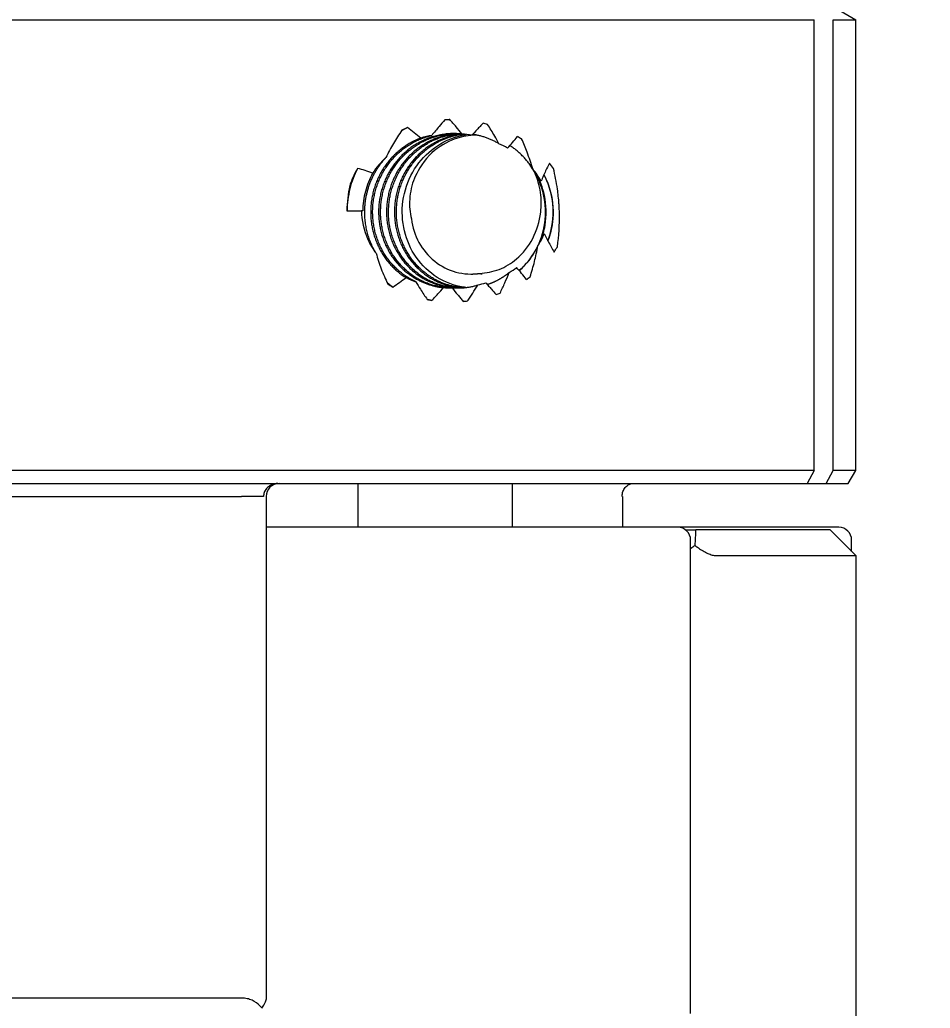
# Model space of a CAD drawing. Header units: millimetres. Extents: x 651 to 8859, y -354 to 894.
# Drawn here: x 2705.158 to 2708.697, y 69.591 to 73.433 of the extents above; entities that cross this region are included whole.
import ezdxf
from ezdxf import colors
from ezdxf.entities.mleader import LeaderData, LeaderLine
from ezdxf.math import Vec2, Vec3

# ---------------------------------------------------------------- set-up
doc = ezdxf.new("R2010")
doc.units = ezdxf.units.MM
doc.layers.get('0').update_dxf_attribs({"lineweight": 18})
for name, color, linetype, lineweight in [('cienka', 7, 'Continuous', 9), ('Widoczne (ISO)', 7, 'Continuous', 18), ('Widoczne wąskie (ISO)', 7, 'Continuous', 9)]:
    doc.layers.add(name, color=color, linetype=linetype, lineweight=lineweight)
doc.styles.get("Standard").update_dxf_attribs({"font": 'tahoma.ttf'})
doc.dimstyles.new('5', dxfattribs={"dimtxt": 3, "dimasz": 2.5, "dimexe": 0.18, "dimexo": 0.0625, "dimgap": 0.09, "dimtad": 0, "dimtih": 1, "dimtoh": 1, "dimdec": 0, "dimlfac": 5, "dimzin": 0, "dimdsep": 46, "dimtxsty": 'Standard', "dimcen": 0.09, "dimadec": 0, "dimazin": 0, "dimtfac": 1, "dimtdec": 0, "dimtofl": 0, "dimtmove": 0, "dimatfit": 3, "dimfxl": 1, "dimtolj": 1, "dimtzin": 0, "dimarcsym": 0})

# ---------------------------------------------------------------- blocks, each defined once
blk = doc.blocks.new('_Dot')
at = {"color": 0, "linetype": 'ByBlock', "lineweight": -2}
blk.add_line((-0.5, 0), (-1, 0), dxfattribs=at)
at = {"color": 0, "linetype": 'ByBlock', "const_width": 0.5}
blk.add_lwpolyline([(-0.25, 0, 1), (0.25, 0, 1)], format="xyb", close=True, dxfattribs=at)
blk = doc.blocks.new('*D304')
at = {"layer": 'cienka', "color": 0, "lineweight": -2, "transparency": 16777216}
for p, q in [((2596.9079, 83.3381), (2596.9079, 30.8383)), ((2717.7079, 83.3381), (2717.7079, 30.8383)), ((2599.4079, 31.0183), (2653.9761, 31.0183)), ((2715.2079, 31.0183), (2660.6396, 31.0183))]:
    blk.add_line(p, q, dxfattribs=at)
at = {"layer": 'cienka', "color": 0, "transparency": 16777216}
for points in [[(2599.4079, 31.435), (2599.4079, 30.6017), (2596.9079, 31.0183)], [(2715.2079, 31.435), (2715.2079, 30.6017), (2717.7079, 31.0183)]]:
    blk.add_solid(points, dxfattribs=at)
at = {"layer": 'Defpoints', "color": 0, "transparency": 16777216}
for p in [(2596.9079, 83.4006), (2717.7079, 83.4006), (2717.7079, 31.0183)]:
    blk.add_point(p, dxfattribs=at)
at = {"layer": 'cienka', "color": 0, "transparency": 16777216, "insert": (2657.3079, 31.0183), "char_height": 3, "attachment_point": 5}
blk.add_mtext('\\A1;604', dxfattribs=at)

msp = doc.modelspace()

# ---------------------------------------------------------------- linework, layer by layer
at = {"layer": 'Widoczne (ISO)'}
for p, q in [((2708.3079, 73.4906), (2708.4079, 73.4329)), ((2703.4079, 73.4329), (2708.2465, 73.4329)), ((2708.2465, 71.6806), (2708.2465, 73.4329)), ((2708.3205, 73.4329), (2708.4079, 73.4329)), ((2708.3205, 71.6806), (2708.3205, 73.4329)), ((2708.4079, 71.6806), (2708.4079, 73.4329)), ((2706.4289, 72.6906), (2706.4866, 72.6906)), ((2706.4914, 72.6906), (2706.4866, 72.6906)), ((2706.9124, 72.4447), (2706.913, 72.4447)), ((2708.2465, 71.6806), (2703.4079, 71.6806)), ((2708.2465, 71.6806), (2708.219, 71.6306)), ((2708.293, 71.6306), (2708.3205, 71.6806)), ((2708.4079, 71.6806), (2708.3205, 71.6806)), ((2708.379, 71.6306), (2708.4079, 71.6806)), ((2703.4367, 71.6306), (2708.219, 71.6306)), ((2706.472, 71.6306), (2706.472, 71.4606)), ((2707.072, 71.6306), (2707.072, 71.4606)), ((2708.219, 71.6306), (2708.293, 71.6306)), ((2708.293, 71.6306), (2708.379, 71.6306)), ((2704.3524, 71.5806), (2706.0206, 71.5806)), ((2706.1056, 71.5806), (2706.0206, 71.5806)), ((2706.1161, 71.5806), (2706.1161, 69.6255)), ((2707.5011, 71.5806), (2707.4997, 71.5806)), ((2707.5011, 71.5806), (2707.5011, 71.4606)), ((2706.1869, 71.4606), (2706.1161, 71.4606)), ((2707.7161, 71.4606), (2706.1869, 71.4606)), ((2708.3419, 71.4606), (2707.7161, 71.4606)), ((2707.7461, 71.4506), (2707.7867, 71.4506)), ((2708.3079, 71.4506), (2707.7867, 71.4506)), ((2708.3079, 71.4506), (2708.4079, 71.3506)), ((2707.7661, 69.5706), (2707.7661, 71.4106)), ((2708.3919, 71.3666), (2708.3919, 71.4106)), ((2707.865, 71.3506), (2708.4079, 71.3506)), ((2708.4079, 71.3506), (2708.4079, 69.4006)), ((2706.0206, 69.6306), (2704.3524, 69.6306))]:
    msp.add_line(p, q, dxfattribs=at)
for centre, start, end in [((2706.1661, 71.5806), 90, 180), ((2707.7161, 71.4106), 0, 90), ((2708.3419, 71.4106), 0, 90)]:
    msp.add_arc(centre, 0.05, start, end, dxfattribs=at)
for centre, major_axis, ratio, start_param, end_param in [((2706.8753, 72.6249), (-0.4485, 0.1489), 0.875334, 5.0926, 5.134591), ((2706.8803, 72.7164), (-0.4062, 0.0859), 0.780122, 4.640298, 4.683731), ((2706.7912, 72.5905), (-0.176, -0.4207), 0.925099, 3.865054, 3.919683), ((2704.794, 74.6252), (-2.8895, 0.2103), 0.919492, 2.533149, 2.554716), ((2706.9146, 72.7686), (-0.3551, 0.1068), 0.713978, 4.359176, 4.410439), ((2706.9124, 72.6906), (0, 0.3), 0.951346, 5.239784, 5.336155), ((2706.9124, 72.6906), (0, -0.2459), 0.951346, 4.841513, 6.426184), ((2704.6942, 70.7394), (3.0225, 0.2157), 0.918299, 0.572303, 0.59318), ((2706.9173, 72.6132), (-0.3529, -0.1102), 0.715416, 1.972378, 2.02095), ((2706.7829, 72.7576), (0.128, -0.3961), 0.936306, 5.432831, 5.490458), ((2706.7976, 72.9099), (0.2475, -0.468), 0.909841, 6.04604, 6.113692), ((2706.886, 72.7846), (-0.4416, -0.2211), 0.882613, 0.852035, 0.891194), ((2706.8715, 72.7145), (-0.4361, -0.0972), 0.837676, 1.409087, 1.446538), ((2706.8919, 72.6388), (-0.3852, -0.0916), 0.747561, 1.701014, 1.742318), ((2702.81, 70.7882), (4.9534, 0.9641), 0.508046, 6.142517, 6.165702)]:
    msp.add_ellipse(centre, major_axis=major_axis, ratio=ratio, start_param=start_param, end_param=end_param, dxfattribs=at)
for points, knots in [([(2706.8105, 73.044), (2706.8031, 73.0355), (2706.7957, 73.0269), (2706.7884, 73.0182), (2706.7835, 73.0125), (2706.7787, 73.0067), (2706.7739, 73.0009), (2706.7691, 72.9951), (2706.7643, 72.9893), (2706.7596, 72.9834)], [0, 0, 0, 0, 0.0001746976, 0.0001746976, 0.0001746976, 0.0002908358, 0.0002908358, 0.0002908358, 0.0004069953, 0.0004069953, 0.0004069953, 0.0004069953]), ([(2706.8778, 72.9888), (2706.8701, 72.9983), (2706.8622, 73.0078), (2706.8543, 73.0171), (2706.8503, 73.0217), (2706.8462, 73.0263), (2706.8422, 73.0309), (2706.8381, 73.0355), (2706.834, 73.0401), (2706.8299, 73.0447)], [0, 0, 0, 0, 0.0001903032, 0.0001903032, 0.0001903032, 0.0002855085, 0.0002855085, 0.0002855085, 0.0003807289, 0.0003807289, 0.0003807289, 0.0003807289]), ([(2706.9589, 73.0307), (2706.9551, 73.0266), (2706.9514, 73.0225), (2706.9476, 73.0185), (2706.9438, 73.0144), (2706.94, 73.0103), (2706.9362, 73.0063), (2706.9291, 72.9988), (2706.9221, 72.9913), (2706.915, 72.9839)], [0, 0, 0, 0, 0.0000873466, 0.0000873466, 0.0000873466, 0.0001746932, 0.0001746932, 0.0001746932, 0.0003357467, 0.0003357467, 0.0003357467, 0.0003357467]), ([(2706.6434, 73.0044), (2706.6319, 72.9872), (2706.621, 72.9698), (2706.6004, 72.9343), (2706.5906, 72.9162), (2706.5816, 72.8976)], [0, 0, 0, 0, 0.03145742, 0.03145742, 0.06321692, 0.06321692, 0.06321692, 0.06321692]), ([(2706.7177, 72.9732), (2706.7092, 72.9801), (2706.7005, 72.987), (2706.6831, 73.0004), (2706.6743, 73.0071), (2706.6655, 73.0136)], [0, 0, 0, 0, 0.01706001, 0.01706001, 0.0341204, 0.0341204, 0.0341204, 0.0341204]), ([(2707.0208, 72.9512), (2707.0154, 72.9612), (2707.0099, 72.9711), (2707.0042, 72.9809), (2706.9997, 72.9885), (2706.9952, 72.9962), (2706.9906, 73.0037), (2706.9859, 73.0113), (2706.9812, 73.0188), (2706.9764, 73.0262)], [0, 0, 0, 0, 0.0001747184, 0.0001747184, 0.0001747184, 0.000311878, 0.000311878, 0.000311878, 0.000449107, 0.000449107, 0.000449107, 0.000449107]), ([(2706.8921, 72.3924), (2706.8844, 72.3933), (2706.8768, 72.3945), (2706.8336, 72.4035), (2706.7997, 72.4182), (2706.7384, 72.4612), (2706.7118, 72.4893), (2706.6715, 72.5537), (2706.6577, 72.5889), (2706.6431, 72.6644), (2706.643, 72.704), (2706.6574, 72.782), (2706.672, 72.8195), (2706.7134, 72.8852), (2706.7395, 72.9131), (2706.8014, 72.9583), (2706.837, 72.9747), (2706.881, 72.9848), (2706.8874, 72.9861), (2706.8938, 72.9871)], [-22.3883591, -22.3883591, -22.3883591, -22.3883591, -22.3760103, -22.3760103, -22.3176617, -22.3176617, -22.2579443, -22.2579443, -22.2009276, -22.2009276, -22.1419302, -22.1419302, -22.0821203, -22.0821203, -22.024592, -22.024592, -21.9648097, -21.9648097, -21.9547308, -21.9547308, -21.9547308, -21.9547308]), ([(2706.9348, 72.9846), (2706.9257, 72.9845), (2706.9177, 72.984), (2706.886, 72.981), (2706.8615, 72.9749), (2706.8056, 72.9518), (2706.776, 72.9317), (2706.7189, 72.8734), (2706.7016, 72.8393), (2706.6819, 72.7912), (2706.6756, 72.7636), (2706.6723, 72.7097), (2706.6745, 72.6839), (2706.6804, 72.6589)], [-0.1710945, -0.1710945, -0.1710945, -0.1710945, -0.1656319, -0.1656319, -0.1453628, -0.1453628, -0.1171263, -0.1171263, -0.0809868, -0.0809868, -0.0385902, -0.0385902, 0, 0, 0, 0]), ([(2707.1525, 72.8532), (2707.1492, 72.8642), (2707.1457, 72.8751), (2707.142, 72.8859), (2707.1383, 72.8968), (2707.1344, 72.9075), (2707.1303, 72.9182), (2707.1269, 72.9268), (2707.1235, 72.9355), (2707.1199, 72.944), (2707.1164, 72.9526), (2707.1127, 72.9611), (2707.1089, 72.9695)], [0, 0, 0, 0, 0.0001747382, 0.0001747382, 0.0001747382, 0.0003494605, 0.0003494605, 0.0003494605, 0.0004914221, 0.0004914221, 0.0004914221, 0.0006334934, 0.0006334934, 0.0006334934, 0.0006334934]), ([(2706.5816, 72.8976), (2706.5717, 72.8885), (2706.5623, 72.8788), (2706.5537, 72.8687), (2706.545, 72.8585), (2706.5371, 72.8477), (2706.5298, 72.8364)], [0.0042864794, 0.0042864794, 0.0042864794, 0.0042864794, 0.0044902562, 0.0044902562, 0.0044902562, 0.004694033, 0.004694033, 0.004694033, 0.004694033]), ([(2707.2173, 72.8756), (2707.2121, 72.8657), (2707.2071, 72.8557), (2707.2022, 72.8455), (2707.1991, 72.839), (2707.1961, 72.8324), (2707.1932, 72.8257), (2707.1903, 72.8191), (2707.1875, 72.8123), (2707.1849, 72.8055)], [0, 0, 0, 0, 0.0001747272, 0.0001747272, 0.0001747272, 0.000286719, 0.000286719, 0.000286719, 0.0003989361, 0.0003989361, 0.0003989361, 0.0003989361]), ([(2706.4713, 72.8553), (2706.4582, 72.83), (2706.4481, 72.8032), (2706.4343, 72.7477), (2706.4306, 72.7192), (2706.4303, 72.6906)], [-0.0858245, -0.0858245, -0.0858245, -0.0858245, -0.04291241, -0.04291241, 0, 0, 0, 0]), ([(2706.4713, 72.8553), (2706.467, 72.8482), (2706.463, 72.8409), (2706.4593, 72.8335), (2706.4557, 72.8263), (2706.4524, 72.8189), (2706.4493, 72.8115), (2706.4462, 72.804), (2706.4434, 72.7963), (2706.4409, 72.7886)], [0, 0, 0, 0, 0.0001250895, 0.0001250895, 0.0001250895, 0.0002464508, 0.0002464508, 0.0002464508, 0.0003685141, 0.0003685141, 0.0003685141, 0.0003685141]), ([(2706.5298, 72.8364), (2706.5201, 72.8401), (2706.5103, 72.8436), (2706.4908, 72.8499), (2706.4811, 72.8527), (2706.4713, 72.8553)], [0, 0, 0, 0, 0.01602246, 0.01602246, 0.03158686, 0.03158686, 0.03158686, 0.03158686]), ([(2706.5298, 72.8364), (2706.5177, 72.8142), (2706.5082, 72.7905), (2706.4952, 72.7413), (2706.4918, 72.716), (2706.4914, 72.6906)], [0, 0, 0, 0, 0.0381644, 0.0381644, 0.07632924, 0.07632924, 0.07632924, 0.07632924]), ([(2706.9457, 72.4472), (2706.9715, 72.4482), (2706.997, 72.4534), (2707.0458, 72.4723), (2707.0687, 72.4859), (2707.1153, 72.5252), (2707.1361, 72.5519), (2707.1686, 72.6147), (2707.1791, 72.649), (2707.1863, 72.71), (2707.1859, 72.7357), (2707.1784, 72.789), (2707.1705, 72.8161), (2707.159, 72.8416)], [-0.2714295, -0.2714295, -0.2714295, -0.2714295, -0.2300659, -0.2300659, -0.188081, -0.188081, -0.1344015, -0.1344015, -0.0807917, -0.0807917, -0.0423106, -0.0423106, 0, 0, 0, 0]), ([(2707.159, 72.8416), (2707.1769, 72.8103), (2707.1893, 72.776), (2707.2021, 72.7035), (2707.202, 72.6659), (2707.1884, 72.5907), (2707.1741, 72.554), (2707.1385, 72.4976), (2707.1203, 72.4763), (2707.0996, 72.4581)], [-22.7207851, -22.7207851, -22.7207851, -22.7207851, -22.666438, -22.666438, -22.6104459, -22.6104459, -22.5512066, -22.5512066, -22.5078431, -22.5078431, -22.5078431, -22.5078431]), ([(2707.1849, 72.8055), (2707.1803, 72.814), (2707.1752, 72.8223), (2707.1698, 72.8303), (2707.1644, 72.8382), (2707.1586, 72.8459), (2707.1525, 72.8532)], [0.0006040222, 0.0006040222, 0.0006040222, 0.0006040222, 0.0007546358, 0.0007546358, 0.0007546358, 0.0009052493, 0.0009052493, 0.0009052493, 0.0009052493]), ([(2707.248, 72.5505), (2707.254, 72.5935), (2707.2567, 72.6365), (2707.2557, 72.687), (2707.2555, 72.6939), (2707.2552, 72.7013), (2707.2552, 72.7016), (2707.2551, 72.7022), (2707.2551, 72.7023), (2707.2551, 72.7025), (2707.2551, 72.7026), (2707.2551, 72.7028), (2707.2551, 72.7029), (2707.2551, 72.7031), (2707.2551, 72.7032), (2707.2551, 72.7036), (2707.2551, 72.7039), (2707.2548, 72.7091), (2707.2545, 72.7141), (2707.2528, 72.7378), (2707.2508, 72.7565), (2707.2442, 72.8022), (2707.2389, 72.8289), (2707.2325, 72.8554)], [0, 0, 0, 0, 0.0654937, 0.0654937, 0.0756119, 0.0756119, 0.076148, 0.076148, 0.0763509, 0.0763509, 0.0764896, 0.0764896, 0.0766248, 0.0766248, 0.0767866, 0.0767866, 0.077185, 0.077185, 0.0843992, 0.0843992, 0.1117723, 0.1117723, 0.1516817, 0.1516817, 0.1516817, 0.1516817]), ([(2707.1833, 72.5728), (2707.1909, 72.5924), (2707.1965, 72.6128), (2707.2064, 72.6725), (2707.2055, 72.7122), (2707.1911, 72.7803), (2707.1807, 72.8087), (2707.1665, 72.835)], [-0.2571368, -0.2571368, -0.2571368, -0.2571368, -0.2250408, -0.2250408, -0.1659399, -0.1659399, -0.1207213, -0.1207213, -0.1207213, -0.1207213]), ([(2707.1956, 72.8311), (2707.2067, 72.8097), (2707.2154, 72.787), (2707.2311, 72.7255), (2707.2336, 72.6859), (2707.2258, 72.6221), (2707.2198, 72.5977), (2707.2109, 72.5745)], [-21.7683776, -21.7683776, -21.7683776, -21.7683776, -21.7319355, -21.7319355, -21.6730841, -21.6730841, -21.6351005, -21.6351005, -21.6351005, -21.6351005]), ([(2707.2112, 72.574), (2707.2165, 72.5881), (2707.2209, 72.6026), (2707.2324, 72.6543), (2707.2339, 72.6927), (2707.2234, 72.7659), (2707.2123, 72.8001), (2707.1958, 72.8316)], [13.6894375, 13.6894375, 13.6894375, 13.6894375, 13.7124778, 13.7124778, 13.7698712, 13.7698712, 13.8237303, 13.8237303, 13.8237303, 13.8237303]), ([(2706.4866, 72.6906), (2706.4866, 72.6536), (2706.495, 72.6145), (2706.52, 72.5599), (2706.531, 72.5418), (2706.5435, 72.5252)], [0, 0, 0, 0, 0.05557607, 0.05557607, 0.0856966, 0.0856966, 0.0856966, 0.0856966]), ([(2707.1718, 72.554), (2707.1768, 72.5614), (2707.1814, 72.5691), (2707.1856, 72.5771), (2707.1899, 72.5851), (2707.1938, 72.5934), (2707.1972, 72.6019)], [0.0101733408, 0.0101733408, 0.0101733408, 0.0101733408, 0.0103129203, 0.0103129203, 0.0103129203, 0.0104524998, 0.0104524998, 0.0104524998, 0.0104524998]), ([(2707.1972, 72.6019), (2707.202, 72.5917), (2707.2071, 72.5817), (2707.2124, 72.5718), (2707.2161, 72.5647), (2707.2199, 72.5578), (2707.2237, 72.5508), (2707.2276, 72.5439), (2707.2314, 72.537), (2707.2354, 72.5301)], [0, 0, 0, 0, 0.0001747569, 0.0001747569, 0.0001747569, 0.00029894, 0.00029894, 0.00029894, 0.0004231765, 0.0004231765, 0.0004231765, 0.0004231765]), ([(2707.0998, 72.4578), (2707.1071, 72.4641), (2707.114, 72.4708), (2707.1414, 72.5002), (2707.1587, 72.5259), (2707.1718, 72.554)], [14.56476216, 14.56476216, 14.56476216, 14.56476216, 14.57989399, 14.57989399, 14.62741372, 14.62741372, 14.62741372, 14.62741372]), ([(2707.1419, 72.4339), (2707.1483, 72.4534), (2707.1541, 72.4732), (2707.1641, 72.5133), (2707.1684, 72.5335), (2707.1718, 72.554)], [0, 0, 0, 0, 0.03128356, 0.03128356, 0.0625758, 0.0625758, 0.0625758, 0.0625758]), ([(2707.2354, 72.5301), (2707.2393, 72.5359), (2707.243, 72.5419), (2707.247, 72.5488), (2707.2475, 72.5496), (2707.248, 72.5505)], [-0.08618418, -0.08618418, -0.08618418, -0.08618418, -0.07551771, -0.07551771, -0.07405241, -0.07405241, -0.07405241, -0.07405241]), ([(2706.5435, 72.5252), (2706.5491, 72.5046), (2706.5557, 72.4845), (2706.5709, 72.4448), (2706.5794, 72.4254), (2706.5887, 72.4063)], [0, 0, 0, 0, 0.03201029, 0.03201029, 0.06401464, 0.06401464, 0.06401464, 0.06401464]), ([(2706.6086, 72.3943), (2706.6173, 72.4002), (2706.6259, 72.4062), (2706.6429, 72.4184), (2706.6513, 72.4246), (2706.6596, 72.4309)], [0, 0, 0, 0, 0.01616202, 0.01616202, 0.03232373, 0.03232373, 0.03232373, 0.03232373]), ([(2706.6973, 72.4148), (2706.7032, 72.405), (2706.7092, 72.3952), (2706.7154, 72.3856), (2706.7197, 72.3788), (2706.7241, 72.3721), (2706.7286, 72.3655), (2706.733, 72.3588), (2706.7375, 72.3522), (2706.7421, 72.3457)], [0, 0, 0, 0, 0.0001747221, 0.0001747221, 0.0001747221, 0.0002969711, 0.0002969711, 0.0002969711, 0.0004192721, 0.0004192721, 0.0004192721, 0.0004192721]), ([(2707.0251, 72.3708), (2707.0316, 72.3838), (2707.0379, 72.3972), (2707.0498, 72.4237), (2707.0554, 72.4372), (2707.0607, 72.4508)], [0, 0, 0, 0, 0.02246156, 0.02246156, 0.04520366, 0.04520366, 0.04520366, 0.04520366]), ([(2706.7603, 72.3425), (2706.7642, 72.3466), (2706.768, 72.3507), (2706.7719, 72.3548), (2706.7757, 72.3589), (2706.7796, 72.3631), (2706.7834, 72.3673), (2706.7907, 72.3754), (2706.7979, 72.3836), (2706.8051, 72.3919)], [0, 0, 0, 0, 0.0000873481, 0.0000873481, 0.0000873481, 0.0001746964, 0.0001746964, 0.0001746964, 0.0003437473, 0.0003437473, 0.0003437473, 0.0003437473]), ([(2706.8051, 72.3919), (2706.8163, 72.391), (2706.8273, 72.3906), (2706.8385, 72.3906), (2706.839, 72.3906), (2706.8394, 72.3906)], [0.23631471, 0.23631471, 0.23631471, 0.23631471, 0.25377609, 0.25377609, 0.25446189, 0.25446189, 0.25446189, 0.25446189]), ([(2706.8394, 72.3906), (2706.8463, 72.3818), (2706.8534, 72.373), (2706.8604, 72.3643), (2706.8639, 72.3599), (2706.8675, 72.3556), (2706.871, 72.3513), (2706.8746, 72.3469), (2706.8781, 72.3426), (2706.8817, 72.3383)], [0, 0, 0, 0, 0.0001736985, 0.0001736985, 0.0001736985, 0.0002605661, 0.0002605661, 0.0002605661, 0.0003474377, 0.0003474377, 0.0003474377, 0.0003474377]), ([(2706.8983, 72.34), (2706.9018, 72.345), (2706.9052, 72.3501), (2706.9086, 72.3552), (2706.912, 72.3603), (2706.9154, 72.3655), (2706.9187, 72.3706), (2706.9253, 72.381), (2706.9318, 72.3914), (2706.9381, 72.402)], [0, 0, 0, 0, 0.000094746, 0.000094746, 0.000094746, 0.0001894926, 0.0001894926, 0.0001894926, 0.0003792318, 0.0003792318, 0.0003792318, 0.0003792318]), ([(2706.9697, 72.4106), (2706.9734, 72.4064), (2706.9771, 72.4023), (2706.9808, 72.3981), (2706.9845, 72.3939), (2706.9882, 72.3898), (2706.9918, 72.3856), (2706.9978, 72.3788), (2707.0038, 72.372), (2707.0098, 72.3652)], [0, 0, 0, 0, 0.0000873465, 0.0000873465, 0.0000873465, 0.0001746931, 0.0001746931, 0.0001746931, 0.0003174295, 0.0003174295, 0.0003174295, 0.0003174295]), ([(2706.1608, 71.6306), (2706.159, 71.6306), (2706.1571, 71.6305), (2706.1477, 71.6296), (2706.1404, 71.6274), (2706.1275, 71.6206), (2706.1219, 71.6162), (2706.1134, 71.6064), (2706.1103, 71.6012), (2706.1065, 71.5907), (2706.1056, 71.5857), (2706.1056, 71.5806)], [-0.12316731, -0.12316731, -0.12316731, -0.12316731, -0.12039128, -0.12039128, -0.10899704, -0.10899704, -0.09853825, -0.09853825, -0.08948461, -0.08948461, -0.08183162, -0.08183162, -0.08183162, -0.08183162]), ([(2707.4997, 71.5806), (2707.4997, 71.5811), (2707.4998, 71.5817), (2707.4999, 71.5881), (2707.501, 71.5938), (2707.505, 71.6053), (2707.5082, 71.6108), (2707.5161, 71.6205), (2707.5211, 71.6245), (2707.5313, 71.6294), (2707.5364, 71.6306), (2707.5414, 71.6306)], [-0.08183162, -0.08183162, -0.08183162, -0.08183162, -0.08104691, -0.08104691, -0.07219109, -0.07219109, -0.06205689, -0.06205689, -0.05067485, -0.05067485, -0.04049558, -0.04049558, -0.04049558, -0.04049558]), ([(2707.7832, 71.3899), (2707.7875, 71.3865), (2707.7918, 71.3833), (2707.8076, 71.3722), (2707.8205, 71.3645), (2707.8387, 71.3563), (2707.8446, 71.3542), (2707.8556, 71.3513), (2707.8606, 71.3506), (2707.865, 71.3506)], [-0.32296501, -0.32296501, -0.32296501, -0.32296501, -0.31511574, -0.31511574, -0.29388945, -0.29388945, -0.28327631, -0.28327631, -0.27266316, -0.27266316, -0.27266316, -0.27266316]), ([(2706.0991, 69.5913), (2706.0967, 69.5947), (2706.0941, 69.5979), (2706.0836, 69.609), (2706.0733, 69.6168), (2706.055, 69.6249), (2706.0484, 69.627), (2706.0347, 69.6299), (2706.0276, 69.6306), (2706.0206, 69.6306)], [-0.32296501, -0.32296501, -0.32296501, -0.32296501, -0.31511574, -0.31511574, -0.29388945, -0.29388945, -0.28327631, -0.28327631, -0.27266316, -0.27266316, -0.27266316, -0.27266316]), ([(2706.0991, 69.5913), (2706.1028, 69.5967), (2706.106, 69.6017), (2706.1125, 69.6129), (2706.1153, 69.6193), (2706.116, 69.6244), (2706.1161, 69.625), (2706.116, 69.6255)], [-0.32544141, -0.32544141, -0.32544141, -0.32544141, -0.31315514, -0.31315514, -0.29487889, -0.29487889, -0.29228759, -0.29228759, -0.29228759, -0.29228759])]:
    msp.add_open_spline(points, degree=3, knots=knots, dxfattribs=at)
for points, weights in [([(2706.8299, 73.0447), (2706.82, 73.0445), (2706.8102, 73.0437)], [0.933098373246, 0.933356796001, 0.93439473626]), ([(2706.6655, 73.0136), (2706.6531, 73.0078), (2706.6411, 73.0011)], [0.975885903998, 0.984278823772, 0.994314753606]), ([(2707.0208, 72.9512), (2706.973, 72.9794), (2706.9185, 72.9875)], [0.998549386026, 0.950783097011, 0.937831177939]), ([(2707.1525, 72.8532), (2707.1173, 72.9087), (2707.0632, 72.9441)], [0.933572905217, 0.938639018334, 0.989519750823]), ([(2706.9438, 72.447), (2706.9496, 72.4461), (2706.9554, 72.4456)], [0.968445372111, 0.973264966322, 0.978740127505]), ([(2706.5862, 72.4114), (2706.5971, 72.4024), (2706.6086, 72.3943)], [0.968359419925, 0.976276991768, 0.985968078873]), ([(2706.7413, 72.3469), (2706.7507, 72.3444), (2706.7603, 72.3425)], [0.946912664573, 0.943538825485, 0.940983894365])]:
    msp.add_rational_spline(points, weights, degree=2, dxfattribs=at)
for points, weights, knots in [([(2706.8778, 72.9888), (2706.7832, 72.9995), (2706.7008, 72.9504), (2706.5556, 72.8638), (2706.553, 72.6906), (2706.5504, 72.5174), (2706.6906, 72.4308), (2706.7438, 72.3979), (2706.8051, 72.3919)], [0.935808861146, 0.919326681526, 1, 0.866025403784, 1, 0.866025403784, 1, 0.944475312187, 0.934974139933], [0.88664872, 0.88664872, 0.88664872, 0.89166667, 0.89166667, 0.9, 0.9, 0.90833333, 0.90833333, 0.91178702, 0.91178702, 0.91178702]), ([(2706.8384, 72.3906), (2706.7633, 72.3906), (2706.6983, 72.4308), (2706.5581, 72.5174), (2706.5607, 72.6906), (2706.5633, 72.8638), (2706.7085, 72.9504), (2706.7742, 72.9895), (2706.85, 72.9906)], [0.933012701892, 0.933012701892, 1, 0.866025403784, 1, 0.866025403784, 1, 0.934669847149, 0.933053696685], [0.1375, 0.1375, 0.1375, 0.14166667, 0.14166667, 0.15, 0.15, 0.15833333, 0.15833333, 0.16239692, 0.16239692, 0.16239692]), ([(2706.8615, 72.9902), (2706.792, 72.9864), (2706.7317, 72.9504), (2706.5864, 72.8638), (2706.5838, 72.6906), (2706.5813, 72.5174), (2706.7214, 72.4308), (2706.8241, 72.3673), (2706.9381, 72.402)], [0.933669484618, 0.939645657513, 1, 0.866025403784, 1, 0.866025403784, 1, 0.898180359606, 0.951124972478], [0.83791258, 0.83791258, 0.83791258, 0.84166667, 0.84166667, 0.85, 0.85, 0.85833333, 0.85833333, 0.8646666, 0.8646666, 0.8646666]), ([(2706.8654, 72.3906), (2706.7923, 72.3917), (2706.7291, 72.4308), (2706.589, 72.5174), (2706.5915, 72.6906), (2706.5941, 72.8638), (2706.7394, 72.9504), (2706.7979, 72.9853), (2706.8654, 72.9899)], [0.933056756648, 0.934730581123, 1, 0.866025403784, 1, 0.866025403784, 1, 0.941307184378, 0.934039738982], [0.18760685, 0.18760685, 0.18760685, 0.19166667, 0.19166667, 0.2, 0.2, 0.20833333, 0.20833333, 0.21198408, 0.21198408, 0.21198408]), ([(2706.7177, 72.9732), (2706.6929, 72.964), (2706.67, 72.9504), (2706.5248, 72.8638), (2706.5222, 72.6906), (2706.5196, 72.5175), (2706.6596, 72.4309)], [0.96094667345, 0.976270317176, 1, 0.866025403784, 1, 0.866109719679, 0.999831474338], [0.94019066, 0.94019066, 0.94019066, 0.94166667, 0.94166667, 0.95, 0.95, 0.95832809, 0.95832809, 0.95832809]), ([(2706.6973, 72.4148), (2706.6819, 72.4219), (2706.6675, 72.4308), (2706.5273, 72.5174), (2706.5299, 72.6906), (2706.5325, 72.8638), (2706.6777, 72.9504), (2706.7162, 72.9734), (2706.7596, 72.9834)], [0.972258152726, 0.984285957244, 1, 0.866025403784, 1, 0.866025403784, 1, 0.960628613048, 0.944397525142], [0.09068924, 0.09068924, 0.09068924, 0.09166667, 0.09166667, 0.1, 0.1, 0.10833333, 0.10833333, 0.11078227, 0.11078227, 0.11078227]), ([(2706.8769, 72.9889), (2706.8157, 72.9822), (2706.7625, 72.9504), (2706.6172, 72.8638), (2706.6146, 72.6906), (2706.6121, 72.5174), (2706.7522, 72.4308), (2706.8101, 72.395), (2706.8769, 72.3911)], [0.935650995661, 0.946306767153, 1, 0.866025403784, 1, 0.866025403784, 1, 0.93988909274, 0.933718578266], [0.7883269, 0.7883269, 0.7883269, 0.79166667, 0.79166667, 0.8, 0.8, 0.80833333, 0.80833333, 0.81207228, 0.81207228, 0.81207228]), ([(2706.8808, 72.3913), (2706.8161, 72.3961), (2706.7599, 72.4308), (2706.6198, 72.5174), (2706.6223, 72.6906), (2706.6249, 72.8638), (2706.7702, 72.9504), (2706.8219, 72.9812), (2706.8811, 72.9885)], [0.934116574177, 0.941611854283, 1, 0.866025403784, 1, 0.866025403784, 1, 0.947833761955, 0.93629188806], [0.23803487, 0.23803487, 0.23803487, 0.24166667, 0.24166667, 0.25, 0.25, 0.25833333, 0.25833333, 0.26157812, 0.26157812, 0.26157812]), ([(2706.5435, 72.5252), (2706.4977, 72.6004), (2706.4991, 72.6906), (2706.5009, 72.8107), (2706.5816, 72.8976)], [0.933864707611, 0.925457997326, 1, 0.903159547937, 0.946316877852], [0.04536342, 0.04536342, 0.04536342, 0.05, 0.05, 0.05602356, 0.05602356, 0.05602356]), ([(2706.9127, 72.4447), (2706.9133, 72.4447), (2706.9139, 72.4447), (2706.9299, 72.4448), (2706.9457, 72.4472)], [0.998610028345, 0.999301371076, 1, 0.981662826821, 0.968345290643], [0.9860748984, 0.9860748984, 0.9860748984, 0.9861111111, 0.9861111111, 0.9870616009, 0.9870616009, 0.9870616009]), ([(2706.9755, 72.4041), (2707.0054, 72.414), (2707.0325, 72.4308), (2707.0472, 72.4399), (2707.0607, 72.4508)], [0.954487525049, 0.970940796764, 1, 0.984005775303, 0.971830412254], [0.81485916, 0.81485916, 0.81485916, 0.816666667, 0.816666667, 0.817661521, 0.817661521, 0.817661521])]:
    msp.add_rational_spline(points, weights, degree=2, knots=knots, dxfattribs=at)
for points in [[(2706.7596, 72.9834), (2706.7456, 72.9807), (2706.7315, 72.9773), (2706.7177, 72.9732)], [(2706.915, 72.9839), (2706.9026, 72.986), (2706.8902, 72.9877), (2706.8778, 72.9888)], [(2707.0545, 72.934), (2707.0436, 72.9402), (2707.0323, 72.946), (2707.0208, 72.9512)], [(2707.2325, 72.8554), (2707.2276, 72.8623), (2707.2226, 72.8691), (2707.2173, 72.8756)], [(2706.4409, 72.7886), (2706.4343, 72.7563), (2706.4302, 72.7236), (2706.4289, 72.6906)], [(2707.0607, 72.4508), (2707.0707, 72.4568), (2707.0804, 72.4631), (2707.0897, 72.4698)], [(2706.6596, 72.4309), (2706.6719, 72.4249), (2706.6844, 72.4195), (2706.6973, 72.4148)], [(2707.7832, 71.3899), (2707.7775, 71.3853), (2707.7718, 71.381), (2707.7661, 71.377)]]:
    msp.add_open_spline(points, degree=3, dxfattribs=at)
at = {"layer": 'Widoczne wąskie (ISO)'}
msp.add_circle((2712.6002, 77.8949), 5.3648, dxfattribs=at)

# ---------------------------------------------------------------- dimensions: what is measured, and where the dimension line sits
at = {"layer": 'cienka'}
dim = msp.add_linear_dim(base=(2717.7079, 31.0183), p1=(2596.9079, 83.4006), p2=(2717.7079, 83.4006), dimstyle='5', dxfattribs=at)
dim.commit()
dim.dimension.update_dxf_attribs({"geometry": '*D304', "text_midpoint": (2657.3079, 31.0183)})

# ---------------------------------------------------------------- leaders
ml = msp.add_multileader_mtext('Standard', dxfattribs=at)
ml.set_content('35', color=256)
ml.set_leader_properties()
ml.set_arrow_properties(name='DOT')
ml.build(insert=Vec2(0, 0))
ml.multileader.update_dxf_attribs({"has_dogleg": 0, "text_left_attachment_type": 5, "text_right_attachment_type": 6, "text_top_attachment_type": 10, "dogleg_length": 0, "arrow_head_size": 1})
ctx = ml.context
ctx.base_point, ctx.char_height, ctx.arrow_head_size, ctx.landing_gap_size, ctx.plane_origin = Vec3(2702.4227, 41.6702), 5, 1, 0, Vec3(2742.7519, 72.6979)
ctx.left_attachment, ctx.right_attachment, ctx.bottom_attachment = 5, 6, 10
notes = []
notes.append((ctx, [(1, (1, 1, 0), (2702.4227, 41.6702), (1, 0), 0, [(0, [(2685.7103, 81.7799)], 0, [])])]))
ctx.mtext.insert, ctx.mtext.width, ctx.mtext.flow_direction = Vec3(2702.4227, 47.7743), 5.832742, 5
for ctx, leaders in notes:
    for number, flags, end, landing, length, lines in leaders:
        leader = LeaderData()
        leader.index, (leader.has_last_leader_line, leader.has_dogleg_vector, leader.attachment_direction) = number, flags
        leader.last_leader_point, leader.dogleg_vector, leader.dogleg_length = Vec3(end), Vec3(landing), length
        for number, points, colour, breaks in lines:
            line = LeaderLine()
            line.index, line.vertices, line.color, line.breaks = number, Vec3.list(points), colors.encode_raw_color(colour), breaks
            leader.lines.append(line)
        ctx.leaders.append(leader)

doc.saveas('drawing.dxf')
